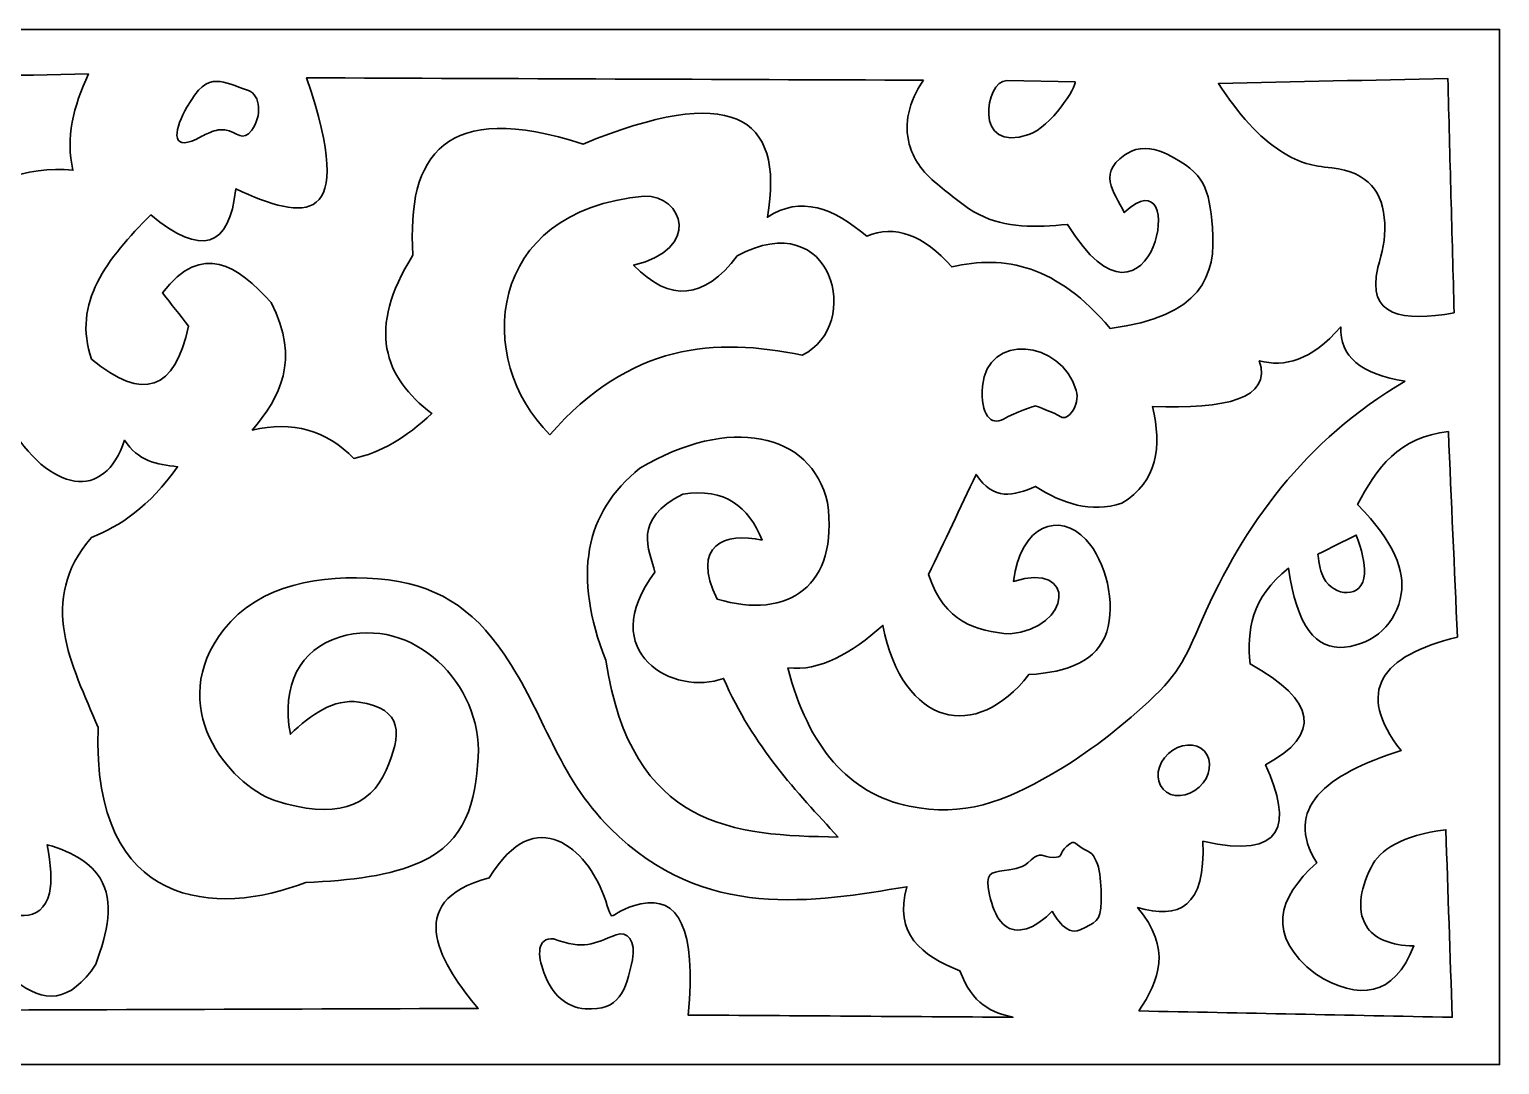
# Model space of a CAD drawing. Header units: centimetres. Extents: x -27 to -14.1, y -9 to -5.1.
# Drawn here: x -19.69 to -14.15, y -9 to -5.1 of the extents above; entities that cross this region are included whole.
import ezdxf

# ---------------------------------------------------------------- set-up
doc = ezdxf.new("R2010")
doc.units = ezdxf.units.CM
doc.header["$MEASUREMENT"] = 0
doc.layers.add('layer 1', color=7, linetype='Continuous')

msp = doc.modelspace()

# ---------------------------------------------------------------- linework, layer by layer
at = {"layer": 'layer 1', "color": 250, "lineweight": 30}
for points, knots in [([(-26.9991, -9.00021), (-26.9991, -9.00021), (-26.9991, -5.09744), (-26.9991, -5.09744), (-26.9991, -5.09744), (-26.9991, -5.09744), (-14.14888, -5.09744), (-14.14888, -5.09744), (-14.14888, -5.09744), (-14.14888, -5.09744), (-14.14888, -9.00021), (-14.14888, -9.00021), (-14.14888, -9.00021), (-14.14888, -9.00021), (-26.9991, -9.00021), (-26.9991, -9.00021)], [0, 0, 0, 0, 0.2, 0.2, 0.2, 0.2, 0.4, 0.4, 0.4, 0.4, 0.6, 0.6, 0.6, 0.6, 1, 1, 1, 1]), ([(-20.05284, -5.81487), (-19.87862, -5.67446), (-19.7044, -5.61223), (-19.53011, -5.62818), (-19.53011, -5.62818), (-19.55863, -5.50733), (-19.52841, -5.38642), (-19.47144, -5.26547), (-19.47144, -5.26547), (-19.74883, -5.27083), (-20.02619, -5.27616), (-20.30354, -5.28148), (-20.30354, -5.28148), (-20.12747, -5.41663), (-20.04391, -5.59445), (-20.05284, -5.81487)], [0, 0, 0, 0, 0.2, 0.2, 0.2, 0.2, 0.4, 0.4, 0.4, 0.4, 0.6, 0.6, 0.6, 0.6, 1, 1, 1, 1]), ([(-16.32226, -5.28889), (-17.09767, -5.28593), (-17.8731, -5.28295), (-18.64856, -5.27997), (-18.64856, -5.27997), (-18.45427, -5.85205), (-18.65676, -5.81868), (-18.91595, -5.69889), (-18.91595, -5.69889), (-18.93969, -5.92169), (-19.04664, -5.95434), (-19.23682, -5.79693), (-19.23682, -5.79693), (-19.40053, -5.96025), (-19.53446, -6.1295), (-19.45964, -6.34062), (-19.45964, -6.34062), (-19.26649, -6.50103), (-19.14468, -6.45942), (-19.09421, -6.21584), (-19.09421, -6.21584), (-19.12688, -6.17423), (-19.15955, -6.13264), (-19.19225, -6.09106), (-19.19225, -6.09106), (-19.04066, -5.89412), (-18.90994, -5.98953), (-18.78225, -6.12671), (-18.78225, -6.12671), (-18.67176, -6.34674), (-18.74921, -6.48332), (-18.85356, -6.60801), (-18.85356, -6.60801), (-18.70201, -6.57234), (-18.57423, -6.60797), (-18.4703, -6.71497), (-18.4703, -6.71497), (-18.37223, -6.69414), (-18.27417, -6.63768), (-18.17617, -6.54562), (-18.17617, -6.54562), (-18.35591, -6.40895), (-18.42421, -6.22766), (-18.24747, -5.94845), (-18.24747, -5.94845), (-18.27276, -5.56955), (-18.12717, -5.36155), (-17.60574, -5.52954), (-17.60574, -5.52954), (-17.05532, -5.30297), (-16.84287, -5.41436), (-16.91052, -5.80584), (-16.91052, -5.80584), (-16.78569, -5.7226), (-16.66091, -5.77012), (-16.53618, -5.87715), (-16.53618, -5.87715), (-16.42915, -5.83256), (-16.32226, -5.87117), (-16.21531, -5.99301), (-16.21531, -5.99301), (-16.01624, -5.9454), (-15.81722, -5.98699), (-15.61814, -6.22475), (-15.61814, -6.22475), (-15.27397, -6.18019), (-15.21599, -6.02659), (-15.23208, -5.84473), (-15.23208, -5.84473), (-15.24527, -5.69551), (-15.26042, -5.63913), (-15.39981, -5.56944), (-15.39981, -5.56944), (-15.44583, -5.54642), (-15.4919, -5.53829), (-15.53792, -5.55628), (-15.53792, -5.55628), (-15.68, -5.63347), (-15.60017, -5.71073), (-15.56466, -5.78802), (-15.56466, -5.78802), (-15.4384, -5.66866), (-15.41113, -5.81092), (-15.45576, -5.91746), (-15.45576, -5.91746), (-15.50042, -6.024), (-15.61703, -6.09484), (-15.77857, -5.83258), (-15.77857, -5.83258), (-15.89691, -5.84433), (-16.01243, -5.84648), (-16.11225, -5.79568), (-16.11225, -5.79568), (-16.16379, -5.7695), (-16.22341, -5.7187), (-16.26925, -5.68131), (-16.26925, -5.68131), (-16.32898, -5.63255), (-16.3614, -5.58195), (-16.37542, -5.52989), (-16.37542, -5.52989), (-16.39632, -5.45214), (-16.37791, -5.37218), (-16.32226, -5.28889)], [0, 0, 0, 0, 0.037037, 0.037037, 0.037037, 0.037037, 0.0740741, 0.0740741, 0.0740741, 0.0740741, 0.1111111, 0.1111111, 0.1111111, 0.1111111, 0.1481481, 0.1481481, 0.1481481, 0.1481481, 0.1851852, 0.1851852, 0.1851852, 0.1851852, 0.2222222, 0.2222222, 0.2222222, 0.2222222, 0.2592593, 0.2592593, 0.2592593, 0.2592593, 0.2962963, 0.2962963, 0.2962963, 0.2962963, 0.3333333, 0.3333333, 0.3333333, 0.3333333, 0.3703704, 0.3703704, 0.3703704, 0.3703704, 0.4074074, 0.4074074, 0.4074074, 0.4074074, 0.4444444, 0.4444444, 0.4444444, 0.4444444, 0.4814815, 0.4814815, 0.4814815, 0.4814815, 0.5185185, 0.5185185, 0.5185185, 0.5185185, 0.5555556, 0.5555556, 0.5555556, 0.5555556, 0.5925926, 0.5925926, 0.5925926, 0.5925926, 0.6296296, 0.6296296, 0.6296296, 0.6296296, 0.6666667, 0.6666667, 0.6666667, 0.6666667, 0.7037037, 0.7037037, 0.7037037, 0.7037037, 0.7407407, 0.7407407, 0.7407407, 0.7407407, 0.7777778, 0.7777778, 0.7777778, 0.7777778, 0.8148148, 0.8148148, 0.8148148, 0.8148148, 0.8518519, 0.8518519, 0.8518519, 0.8518519, 0.8888889, 0.8888889, 0.8888889, 0.8888889, 0.9259259, 0.9259259, 0.9259259, 0.9259259, 1, 1, 1, 1]), ([(-18.85529, -5.47731), (-18.81733, -5.42473), (-18.82153, -5.34484), (-18.86794, -5.328), (-18.86794, -5.328), (-18.91918, -5.30942), (-18.95564, -5.29392), (-18.98672, -5.29334), (-18.98672, -5.29334), (-19.02671, -5.29261), (-19.05784, -5.31648), (-19.10014, -5.39016), (-19.10014, -5.39016), (-19.14462, -5.46759), (-19.16796, -5.5594), (-19.06407, -5.51095), (-19.06407, -5.51095), (-19.0463, -5.50111), (-19.0287, -5.49266), (-19.01291, -5.48574), (-19.01291, -5.48574), (-18.99048, -5.4759), (-18.9722, -5.47433), (-18.9567, -5.47655), (-18.9567, -5.47655), (-18.91027, -5.48317), (-18.88893, -5.5239), (-18.85529, -5.47731)], [0, 0, 0, 0, 0.125, 0.125, 0.125, 0.125, 0.25, 0.25, 0.25, 0.25, 0.375, 0.375, 0.375, 0.375, 0.5, 0.5, 0.5, 0.5, 0.625, 0.625, 0.625, 0.625, 0.75, 0.75, 0.75, 0.75, 1, 1, 1, 1]), ([(-15.75008, -5.29471), (-15.75008, -5.29471), (-16.00777, -5.29055), (-16.00777, -5.29055), (-16.00777, -5.29055), (-16.08916, -5.28926), (-16.13601, -5.56819), (-15.92464, -5.49421), (-15.92464, -5.49421), (-15.84152, -5.46512), (-15.74176, -5.31133), (-15.75008, -5.29471)], [0, 0, 0, 0, 0.25, 0.25, 0.25, 0.25, 0.5, 0.5, 0.5, 0.5, 1, 1, 1, 1]), ([(-14.3203, -6.1665), (-14.32824, -5.87177), (-14.33621, -5.57701), (-14.3442, -5.28224), (-14.3442, -5.28224), (-14.63256, -5.28863), (-14.92094, -5.29501), (-15.20934, -5.30136), (-15.20934, -5.30136), (-15.13249, -5.4188), (-15.05805, -5.50335), (-14.97042, -5.55884), (-14.97042, -5.55884), (-14.90166, -5.60239), (-14.85744, -5.61121), (-14.78172, -5.61957), (-14.78172, -5.61957), (-14.64309, -5.63488), (-14.58778, -5.71272), (-14.58197, -5.82762), (-14.58197, -5.82762), (-14.57864, -5.89391), (-14.59321, -5.9345), (-14.60785, -5.99549), (-14.60785, -5.99549), (-14.65248, -6.1813), (-14.51387, -6.19912), (-14.3203, -6.1665)], [0, 0, 0, 0, 0.125, 0.125, 0.125, 0.125, 0.25, 0.25, 0.25, 0.25, 0.375, 0.375, 0.375, 0.375, 0.5, 0.5, 0.5, 0.5, 0.625, 0.625, 0.625, 0.625, 0.75, 0.75, 0.75, 0.75, 1, 1, 1, 1]), ([(-17.73084, -6.62535), (-17.42955, -6.28008), (-17.10737, -6.25768), (-16.77925, -6.32571), (-16.77925, -6.32571), (-16.548, -6.213), (-16.66327, -5.75606), (-17.02466, -5.95115), (-17.02466, -5.95115), (-17.14822, -6.116), (-17.27845, -6.12768), (-17.41533, -5.98611), (-17.41533, -5.98611), (-17.1587, -5.92718), (-17.22857, -5.7217), (-17.37525, -5.72641), (-17.37525, -5.72641), (-17.9772, -5.77864), (-18.01657, -6.34596), (-17.73084, -6.62535)], [0, 0, 0, 0, 0.1666667, 0.1666667, 0.1666667, 0.1666667, 0.3333333, 0.3333333, 0.3333333, 0.3333333, 0.5, 0.5, 0.5, 0.5, 0.6666667, 0.6666667, 0.6666667, 0.6666667, 1, 1, 1, 1]), ([(-14.50512, -6.42359), (-14.6714, -6.39803), (-14.7524, -6.32982), (-14.74817, -6.21891), (-14.74817, -6.21891), (-14.86007, -6.34796), (-14.96026, -6.37143), (-15.05519, -6.34683), (-15.05519, -6.34683), (-15.00713, -6.4908), (-15.18198, -6.52913), (-15.45814, -6.51953), (-15.45814, -6.51953), (-15.42184, -6.67089), (-15.43886, -6.80091), (-15.57327, -6.88411), (-15.57327, -6.88411), (-15.69154, -6.92031), (-15.79815, -6.88621), (-15.89947, -6.82015), (-15.89947, -6.82015), (-15.9805, -6.85656), (-16.0594, -6.87586), (-16.12334, -6.77537), (-16.12334, -6.77537), (-16.18303, -6.90115), (-16.24272, -7.02695), (-16.30243, -7.15274), (-16.30243, -7.15274), (-16.24286, -7.33435), (-16.12341, -7.36617), (-15.99542, -7.37661), (-15.99542, -7.37661), (-15.76335, -7.35352), (-15.73939, -7.10338), (-15.98262, -7.17833), (-15.98262, -7.17833), (-15.95535, -6.9634), (-15.80903, -6.91477), (-15.70911, -7.02094), (-15.70911, -7.02094), (-15.6331, -7.10176), (-15.59606, -7.26335), (-15.63065, -7.3688), (-15.63065, -7.3688), (-15.66628, -7.47726), (-15.77552, -7.52132), (-15.92506, -7.53012), (-15.92506, -7.53012), (-16.12225, -7.7855), (-16.39932, -7.72664), (-16.47512, -7.34463), (-16.47512, -7.34463), (-16.5945, -7.45015), (-16.71388, -7.51834), (-16.83331, -7.50453), (-16.83331, -7.50453), (-16.75588, -7.80466), (-16.60355, -7.97842), (-16.37627, -8.02571), (-16.37627, -8.02571), (-16.16991, -8.06866), (-16.01742, -8.0089), (-15.84082, -7.90698), (-15.84082, -7.90698), (-15.72424, -7.83972), (-15.60943, -7.75456), (-15.49629, -7.653), (-15.49629, -7.653), (-15.35943, -7.53023), (-15.34123, -7.48384), (-15.27021, -7.32156), (-15.27021, -7.32156), (-15.19179, -7.14247), (-15.09559, -6.97552), (-14.974, -6.8261), (-14.974, -6.8261), (-14.84792, -6.67119), (-14.69446, -6.53502), (-14.50512, -6.42359)], [0, 0, 0, 0, 0.047619, 0.047619, 0.047619, 0.047619, 0.0952381, 0.0952381, 0.0952381, 0.0952381, 0.1428571, 0.1428571, 0.1428571, 0.1428571, 0.1904762, 0.1904762, 0.1904762, 0.1904762, 0.2380952, 0.2380952, 0.2380952, 0.2380952, 0.2857143, 0.2857143, 0.2857143, 0.2857143, 0.3333333, 0.3333333, 0.3333333, 0.3333333, 0.3809524, 0.3809524, 0.3809524, 0.3809524, 0.4285714, 0.4285714, 0.4285714, 0.4285714, 0.4761905, 0.4761905, 0.4761905, 0.4761905, 0.5238095, 0.5238095, 0.5238095, 0.5238095, 0.5714286, 0.5714286, 0.5714286, 0.5714286, 0.6190476, 0.6190476, 0.6190476, 0.6190476, 0.6666667, 0.6666667, 0.6666667, 0.6666667, 0.7142857, 0.7142857, 0.7142857, 0.7142857, 0.7619048, 0.7619048, 0.7619048, 0.7619048, 0.8095238, 0.8095238, 0.8095238, 0.8095238, 0.8571429, 0.8571429, 0.8571429, 0.8571429, 0.9047619, 0.9047619, 0.9047619, 0.9047619, 1, 1, 1, 1]), ([(-15.8997, -6.51667), (-15.8997, -6.51667), (-15.82905, -6.5416), (-15.80411, -6.55823), (-15.80411, -6.55823), (-15.77917, -6.57485), (-15.7293, -6.51667), (-15.74592, -6.45848), (-15.74592, -6.45848), (-15.80106, -6.26549), (-16.08445, -6.24246), (-16.09921, -6.44185), (-16.09921, -6.44185), (-16.10752, -6.55407), (-16.06596, -6.59148), (-16.02024, -6.56654), (-16.02024, -6.56654), (-15.97452, -6.5416), (-15.8997, -6.51667), (-15.8997, -6.51667)], [0, 0, 0, 0, 0.1666667, 0.1666667, 0.1666667, 0.1666667, 0.3333333, 0.3333333, 0.3333333, 0.3333333, 0.5, 0.5, 0.5, 0.5, 0.6666667, 0.6666667, 0.6666667, 0.6666667, 1, 1, 1, 1]), ([(-20.3605, -8.79671), (-20.24625, -8.72254), (-20.15786, -8.63309), (-20.11759, -8.51533), (-20.11759, -8.51533), (-20.10184, -8.46924), (-20.09343, -8.41881), (-20.09376, -8.36325), (-20.09376, -8.36325), (-20.09025, -8.42229), (-20.07838, -8.46991), (-20.05898, -8.50715), (-20.05898, -8.50715), (-20.02871, -8.56522), (-19.98006, -8.59813), (-19.91617, -8.60993), (-19.91617, -8.60993), (-19.80367, -8.63071), (-19.8396, -8.60859), (-19.74638, -8.6844), (-19.74638, -8.6844), (-19.64245, -8.76895), (-19.54087, -8.77013), (-19.44357, -8.62166), (-19.44357, -8.62166), (-19.39979, -8.50129), (-19.3731, -8.38648), (-19.42752, -8.29797), (-19.42752, -8.29797), (-19.46017, -8.24486), (-19.52206, -8.2012), (-19.62696, -8.17153), (-19.62696, -8.17153), (-19.61259, -8.24713), (-19.60922, -8.30885), (-19.61901, -8.35383), (-19.61901, -8.35383), (-19.64455, -8.47122), (-19.77446, -8.45171), (-19.83932, -8.38285), (-19.83932, -8.38285), (-19.91686, -8.30063), (-19.89294, -8.1401), (-19.79367, -7.92146), (-19.79367, -7.92146), (-19.75206, -7.63612), (-19.70332, -7.35199), (-19.84369, -7.03787), (-19.84369, -7.03787), (-19.87901, -6.88519), (-19.88329, -6.7324), (-19.777, -6.5794), (-19.777, -6.5794), (-19.61629, -6.84889), (-19.41018, -6.87704), (-19.33521, -6.64609), (-19.33521, -6.64609), (-19.28722, -6.72303), (-19.21308, -6.73896), (-19.13515, -6.74612), (-19.13515, -6.74612), (-19.24356, -6.899), (-19.35192, -6.96917), (-19.46024, -7.01286), (-19.46024, -7.01286), (-19.66695, -7.25187), (-19.53439, -7.49082), (-19.43523, -7.72973), (-19.43523, -7.72973), (-19.45971, -8.41738), (-18.98661, -8.4434), (-18.65168, -8.31324), (-18.65168, -8.31324), (-18.48221, -8.30714), (-18.32928, -8.28767), (-18.21655, -8.23577), (-18.21655, -8.23577), (-18.04804, -8.15821), (-18.01135, -8.01015), (-18.00142, -7.84085), (-18.00142, -7.84085), (-17.9853, -7.56655), (-18.24692, -7.30369), (-18.52514, -7.38873), (-18.52514, -7.38873), (-18.67322, -7.43399), (-18.74519, -7.56979), (-18.71003, -7.75474), (-18.71003, -7.75474), (-18.63045, -7.67988), (-18.54811, -7.61959), (-18.45155, -7.6337), (-18.45155, -7.6337), (-18.28139, -7.65855), (-18.29021, -7.75657), (-18.34866, -7.89047), (-18.34866, -7.89047), (-18.40943, -8.02959), (-18.54211, -8.07697), (-18.76838, -8.00481), (-18.76838, -8.00481), (-18.94444, -7.94256), (-19.18542, -7.64737), (-18.96121, -7.35996), (-18.96121, -7.35996), (-18.82691, -7.18773), (-18.58998, -7.15212), (-18.38027, -7.16886), (-18.38027, -7.16886), (-18.16291, -7.18623), (-18.02439, -7.27651), (-17.90354, -7.45306), (-17.90354, -7.45306), (-17.74985, -7.67764), (-17.70491, -7.90869), (-17.50282, -8.11027), (-17.50282, -8.11027), (-17.14965, -8.46263), (-16.73466, -8.38701), (-16.38435, -8.32991), (-16.38435, -8.32991), (-16.43458, -8.50678), (-16.33028, -8.58942), (-16.1843, -8.64667), (-16.1843, -8.64667), (-16.13812, -8.77318), (-16.06326, -8.80426), (-15.98424, -8.82172), (-15.98424, -8.82172), (-16.39271, -8.81892), (-16.80116, -8.81615), (-17.20959, -8.81338), (-17.20959, -8.81338), (-17.17877, -8.48625), (-17.24635, -8.36374), (-17.38769, -8.39426), (-17.38769, -8.39426), (-17.52854, -8.42469), (-17.48022, -8.49318), (-17.52864, -8.36069), (-17.52864, -8.36069), (-17.58911, -8.19531), (-17.78282, -8.00336), (-17.95981, -8.29656), (-17.95981, -8.29656), (-18.2998, -8.38385), (-18.13331, -8.63367), (-18.00149, -8.78837), (-18.00149, -8.78837), (-18.78784, -8.79117), (-19.57417, -8.79394), (-20.3605, -8.79671)], [0, 0, 0, 0, 0.025641, 0.025641, 0.025641, 0.025641, 0.0512821, 0.0512821, 0.0512821, 0.0512821, 0.0769231, 0.0769231, 0.0769231, 0.0769231, 0.1025641, 0.1025641, 0.1025641, 0.1025641, 0.1282051, 0.1282051, 0.1282051, 0.1282051, 0.1538462, 0.1538462, 0.1538462, 0.1538462, 0.1794872, 0.1794872, 0.1794872, 0.1794872, 0.2051282, 0.2051282, 0.2051282, 0.2051282, 0.2307692, 0.2307692, 0.2307692, 0.2307692, 0.2564103, 0.2564103, 0.2564103, 0.2564103, 0.2820513, 0.2820513, 0.2820513, 0.2820513, 0.3076923, 0.3076923, 0.3076923, 0.3076923, 0.3333333, 0.3333333, 0.3333333, 0.3333333, 0.3589744, 0.3589744, 0.3589744, 0.3589744, 0.3846154, 0.3846154, 0.3846154, 0.3846154, 0.4102564, 0.4102564, 0.4102564, 0.4102564, 0.4358974, 0.4358974, 0.4358974, 0.4358974, 0.4615385, 0.4615385, 0.4615385, 0.4615385, 0.4871795, 0.4871795, 0.4871795, 0.4871795, 0.5128205, 0.5128205, 0.5128205, 0.5128205, 0.5384615, 0.5384615, 0.5384615, 0.5384615, 0.5641026, 0.5641026, 0.5641026, 0.5641026, 0.5897436, 0.5897436, 0.5897436, 0.5897436, 0.6153846, 0.6153846, 0.6153846, 0.6153846, 0.6410256, 0.6410256, 0.6410256, 0.6410256, 0.6666667, 0.6666667, 0.6666667, 0.6666667, 0.6923077, 0.6923077, 0.6923077, 0.6923077, 0.7179487, 0.7179487, 0.7179487, 0.7179487, 0.7435897, 0.7435897, 0.7435897, 0.7435897, 0.7692308, 0.7692308, 0.7692308, 0.7692308, 0.7948718, 0.7948718, 0.7948718, 0.7948718, 0.8205128, 0.8205128, 0.8205128, 0.8205128, 0.8461538, 0.8461538, 0.8461538, 0.8461538, 0.8717949, 0.8717949, 0.8717949, 0.8717949, 0.8974359, 0.8974359, 0.8974359, 0.8974359, 0.9230769, 0.9230769, 0.9230769, 0.9230769, 0.9487179, 0.9487179, 0.9487179, 0.9487179, 1, 1, 1, 1]), ([(-16.6438, -8.14225), (-16.8017, -7.97036), (-16.96225, -7.80409), (-17.07617, -7.5442), (-17.07617, -7.5442), (-17.26067, -7.61419), (-17.56431, -7.44708), (-17.33479, -7.14415), (-17.33479, -7.14415), (-17.3568, -7.0583), (-17.42127, -6.94509), (-17.22973, -6.84917), (-17.22973, -6.84917), (-17.07109, -6.82463), (-16.9815, -6.89669), (-16.9307, -7.02293), (-16.9307, -7.02293), (-17.06996, -6.99095), (-17.20093, -7.04202), (-17.10042, -7.24518), (-17.10042, -7.24518), (-16.83086, -7.32567), (-16.64043, -7.19431), (-16.68421, -6.8815), (-16.68421, -6.8815), (-16.74452, -6.61508), (-17.05669, -6.55176), (-17.39136, -6.75219), (-17.39136, -6.75219), (-17.60146, -6.91787), (-17.64455, -7.159), (-17.52067, -7.47551), (-17.52067, -7.47551), (-17.4211, -8.11191), (-17.03704, -8.13696), (-16.6438, -8.14225)], [0, 0, 0, 0, 0.1, 0.1, 0.1, 0.1, 0.2, 0.2, 0.2, 0.2, 0.3, 0.3, 0.3, 0.3, 0.4, 0.4, 0.4, 0.4, 0.5, 0.5, 0.5, 0.5, 0.6, 0.6, 0.6, 0.6, 0.7, 0.7, 0.7, 0.7, 0.8, 0.8, 0.8, 0.8, 1, 1, 1, 1]), ([(-15.50945, -8.79796), (-15.43355, -8.68257), (-15.38349, -8.56238), (-15.51427, -8.4083), (-15.51427, -8.4083), (-15.35908, -8.45409), (-15.25619, -8.40761), (-15.26824, -8.15816), (-15.26824, -8.15816), (-14.95786, -8.22801), (-14.93052, -8.09489), (-15.03184, -7.8695), (-15.03184, -7.8695), (-14.81959, -7.75569), (-14.83892, -7.62904), (-15.08973, -7.48948), (-15.08973, -7.48948), (-15.10192, -7.36419), (-15.08756, -7.24116), (-14.945, -7.12868), (-14.945, -7.12868), (-14.91468, -7.34798), (-14.84093, -7.43741), (-14.73365, -7.42644), (-14.73365, -7.42644), (-14.62224, -7.41505), (-14.5374, -7.33678), (-14.51969, -7.22479), (-14.51969, -7.22479), (-14.50627, -7.13986), (-14.54292, -7.03494), (-14.68446, -6.88815), (-14.68446, -6.88815), (-14.61395, -6.75328), (-14.52883, -6.63293), (-14.34194, -6.61392), (-14.34194, -6.61392), (-14.33069, -6.87212), (-14.31942, -7.1303), (-14.30816, -7.38845), (-14.30816, -7.38845), (-14.59603, -7.45902), (-14.69576, -7.59214), (-14.52045, -7.8166), (-14.52045, -7.8166), (-14.80678, -7.90723), (-14.96437, -8.03393), (-14.83885, -8.23992), (-14.83885, -8.23992), (-14.98686, -8.37387), (-15.03032, -8.51179), (-14.84368, -8.65847), (-14.84368, -8.65847), (-14.67765, -8.7615), (-14.54818, -8.74469), (-14.47219, -8.55262), (-14.47219, -8.55262), (-14.56021, -8.55121), (-14.61554, -8.52611), (-14.64526, -8.48706), (-14.64526, -8.48706), (-14.68864, -8.43001), (-14.67742, -8.34312), (-14.63387, -8.25683), (-14.63387, -8.25683), (-14.59979, -8.18926), (-14.51967, -8.13652), (-14.35159, -8.11486), (-14.35159, -8.11486), (-14.34355, -8.3506), (-14.33552, -8.58631), (-14.32746, -8.82202), (-14.32746, -8.82202), (-14.72148, -8.81398), (-15.11548, -8.80597), (-15.50945, -8.79796)], [0, 0, 0, 0, 0.05, 0.05, 0.05, 0.05, 0.1, 0.1, 0.1, 0.1, 0.15, 0.15, 0.15, 0.15, 0.2, 0.2, 0.2, 0.2, 0.25, 0.25, 0.25, 0.25, 0.3, 0.3, 0.3, 0.3, 0.35, 0.35, 0.35, 0.35, 0.4, 0.4, 0.4, 0.4, 0.45, 0.45, 0.45, 0.45, 0.5, 0.5, 0.5, 0.5, 0.55, 0.55, 0.55, 0.55, 0.6, 0.6, 0.6, 0.6, 0.65, 0.65, 0.65, 0.65, 0.7, 0.7, 0.7, 0.7, 0.75, 0.75, 0.75, 0.75, 0.8, 0.8, 0.8, 0.8, 0.85, 0.85, 0.85, 0.85, 0.9, 0.9, 0.9, 0.9, 1, 1, 1, 1]), ([(-14.83402, -7.07576), (-14.83056, -7.11594), (-14.82266, -7.1451), (-14.81156, -7.16623), (-14.81156, -7.16623), (-14.77461, -7.2364), (-14.66509, -7.24737), (-14.65816, -7.14984), (-14.65816, -7.14984), (-14.6553, -7.10936), (-14.67024, -7.05775), (-14.68929, -7.0036), (-14.68929, -7.0036), (-14.73755, -7.02766), (-14.78579, -7.05172), (-14.83402, -7.07576)], [0, 0, 0, 0, 0.2, 0.2, 0.2, 0.2, 0.4, 0.4, 0.4, 0.4, 0.6, 0.6, 0.6, 0.6, 1, 1, 1, 1]), ([(-15.41801, -7.96242), (-15.45004, -7.92755), (-15.44112, -7.86692), (-15.39813, -7.82741), (-15.39813, -7.82741), (-15.35516, -7.78795), (-15.29399, -7.78421), (-15.26194, -7.81907), (-15.26194, -7.81907), (-15.22991, -7.85396), (-15.23883, -7.9146), (-15.2818, -7.95408), (-15.2818, -7.95408), (-15.32477, -7.99357), (-15.38596, -7.99731), (-15.41801, -7.96242)], [0, 0, 0, 0, 0.2, 0.2, 0.2, 0.2, 0.4, 0.4, 0.4, 0.4, 0.6, 0.6, 0.6, 0.6, 1, 1, 1, 1]), ([(-15.83595, -8.42204), (-15.83595, -8.42204), (-15.78681, -8.52031), (-15.73154, -8.49267), (-15.73154, -8.49267), (-15.67626, -8.46503), (-15.65169, -8.46196), (-15.65169, -8.38519), (-15.65169, -8.38519), (-15.65169, -8.30841), (-15.65476, -8.21628), (-15.7039, -8.19478), (-15.7039, -8.19478), (-15.75303, -8.17328), (-15.74689, -8.14564), (-15.78067, -8.17635), (-15.78067, -8.17635), (-15.81445, -8.20707), (-15.79296, -8.21935), (-15.83288, -8.21935), (-15.83288, -8.21935), (-15.8728, -8.21935), (-15.87895, -8.19478), (-15.9158, -8.22856), (-15.9158, -8.22856), (-15.95265, -8.26234), (-15.96494, -8.25927), (-16.01714, -8.26849), (-16.01714, -8.26849), (-16.06935, -8.2777), (-16.09085, -8.27463), (-16.07242, -8.36062), (-16.07242, -8.36062), (-16.054, -8.44661), (-16.01714, -8.49882), (-15.95572, -8.49267), (-15.95572, -8.49267), (-15.8943, -8.48653), (-15.83595, -8.42204), (-15.83595, -8.42204)], [0, 0, 0, 0, 0.0909091, 0.0909091, 0.0909091, 0.0909091, 0.1818182, 0.1818182, 0.1818182, 0.1818182, 0.2727273, 0.2727273, 0.2727273, 0.2727273, 0.3636364, 0.3636364, 0.3636364, 0.3636364, 0.4545455, 0.4545455, 0.4545455, 0.4545455, 0.5454545, 0.5454545, 0.5454545, 0.5454545, 0.6363636, 0.6363636, 0.6363636, 0.6363636, 0.7272727, 0.7272727, 0.7272727, 0.7272727, 0.8181818, 0.8181818, 0.8181818, 0.8181818, 1, 1, 1, 1]), ([(-17.4816, -8.51048), (-17.4405, -8.49397), (-17.40492, -8.53479), (-17.41965, -8.60536), (-17.41965, -8.60536), (-17.44394, -8.72166), (-17.46895, -8.79899), (-17.59754, -8.78967), (-17.59754, -8.78967), (-17.67203, -8.78424), (-17.72133, -8.73797), (-17.75389, -8.65244), (-17.75389, -8.65244), (-17.77848, -8.58776), (-17.78042, -8.52103), (-17.71692, -8.52588), (-17.71692, -8.52588), (-17.65878, -8.54728), (-17.62114, -8.55192), (-17.58743, -8.54698), (-17.58743, -8.54698), (-17.55374, -8.54204), (-17.52397, -8.52749), (-17.4816, -8.51048)], [0, 0, 0, 0, 0.1428571, 0.1428571, 0.1428571, 0.1428571, 0.2857143, 0.2857143, 0.2857143, 0.2857143, 0.4285714, 0.4285714, 0.4285714, 0.4285714, 0.5714286, 0.5714286, 0.5714286, 0.5714286, 0.7142857, 0.7142857, 0.7142857, 0.7142857, 1, 1, 1, 1])]:
    msp.add_open_spline(points, degree=3, knots=knots, dxfattribs=at)

doc.saveas('drawing.dxf')
